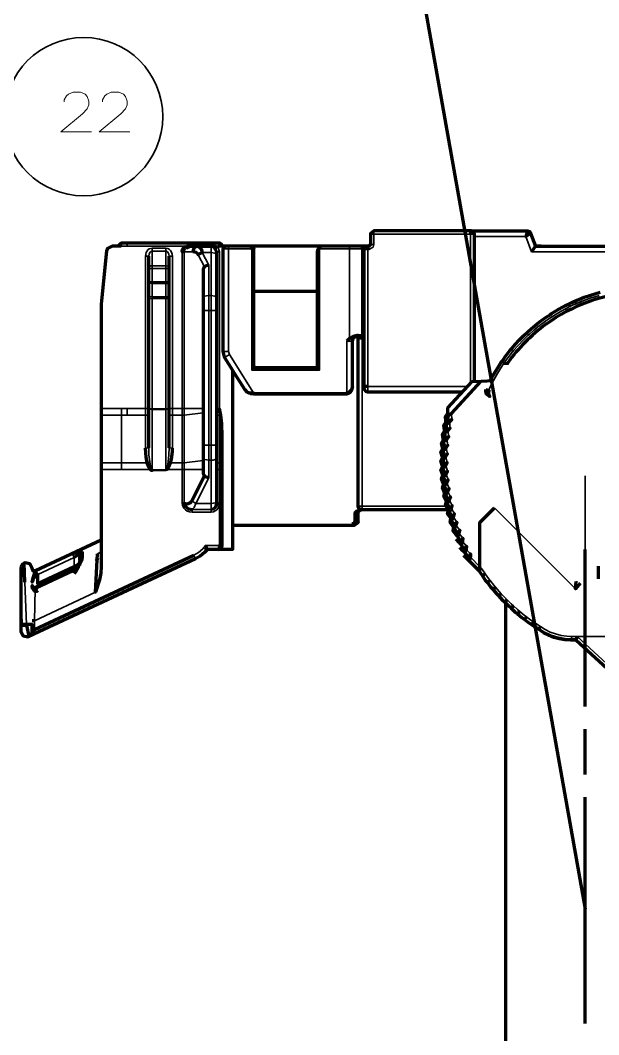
# Model space of a CAD drawing. Header units: millimetres. Extents: x 0 to 174, y 0 to 33.
# Drawn here: x 30.317 to 31.323, y 16.521 to 18.286 of the extents above; entities that cross this region are included whole.
import ezdxf

# ---------------------------------------------------------------- set-up
doc = ezdxf.new("R2010")
doc.units = ezdxf.units.MM
doc.layers.add('PDF2_형상', color=157, linetype='Continuous', true_color=0x405f80)

msp = doc.modelspace()

# ---------------------------------------------------------------- linework, layer by layer
at = {"layer": 'PDF2_형상', "color": 7, "lineweight": 70}
msp.add_lwpolyline([(30.8801, 19.1001), (31.2996, 16.7394)], dxfattribs=at)
at = {"layer": 'PDF2_형상', "color": 18, "lineweight": 13, "true_color": 0x260000}
for points in [[(30.4407, 18.0919), (30.3874, 18.0919), (30.4251, 18.1231), (30.4329, 18.1319), (30.4362, 18.1386), (30.4362, 18.1453), (30.4329, 18.1531), (30.4296, 18.1575), (30.4218, 18.1608), (30.4085, 18.1608), (30.4007, 18.1575), (30.3974, 18.1542), (30.3929, 18.1475), (30.3929, 18.1442)], [(30.5074, 18.0919), (30.454, 18.0919), (30.4918, 18.1231), (30.4996, 18.1319), (30.5029, 18.1386), (30.5029, 18.1453), (30.4996, 18.1531), (30.4962, 18.1575), (30.4885, 18.1608), (30.4751, 18.1608), (30.4674, 18.1575), (30.464, 18.1542), (30.4596, 18.1475), (30.4596, 18.1442)]]:
    msp.add_lwpolyline(points, dxfattribs=at)
at = {"layer": 'PDF2_형상', "lineweight": 70}
for points in [[(31.1072, 17.6578), (31.1072, 17.9136), (31.1068, 17.916), (31.1056, 17.9179), (31.1036, 17.9192), (31.1014, 17.9196), (31.1004, 17.9196), (30.9321, 17.9196), (30.9262, 17.9147), (30.9261, 17.9136), (30.9261, 17.896), (30.9232, 17.8931), (30.9213, 17.8931), (30.9078, 17.8931), (30.8897, 17.8931), (30.8435, 17.8931), (30.7185, 17.8931), (30.679, 17.8931), (30.6742, 17.8931), (30.6633, 17.8931), (30.6633, 17.8979)], [(31.1004, 17.9196), (31.1004, 17.9136)], [(31.1021, 17.9196), (31.1993, 17.9196), (31.2026, 17.9185), (31.2039, 17.9172), (31.2047, 17.9157), (31.2132, 17.8931)], [(31.1993, 17.9196), (31.1965, 17.9097), (31.2047, 17.9157)], [(30.6682, 17.8931), (30.6679, 17.8949), (30.6668, 17.8965), (30.6653, 17.8975), (30.6633, 17.8979), (30.5029, 17.8979), (30.4931, 17.8979), (30.4921, 17.8979), (30.4872, 17.8931)], [(30.6062, 17.8897), (30.6118, 17.8922), (30.6179, 17.8931), (30.6247, 17.8931), (30.6486, 17.8931), (30.6486, 17.8954)], [(30.6742, 17.8931), (30.6693, 17.8881), (30.6693, 17.7097), (30.6715, 17.7004), (30.6722, 17.6992), (30.686, 17.6774), (30.686, 17.3654), (30.6614, 17.3654), (30.6425, 17.3654), (30.6375, 17.3599), (30.6299, 17.3537), (30.6214, 17.3489), (30.4947, 17.2897), (30.3318, 17.2139), (30.3333, 17.2147)], [(30.4921, 17.8931), (30.4764, 17.8931), (30.4685, 17.889), (30.4665, 17.8842), (30.4579, 17.7975), (30.4576, 17.7917), (30.4576, 17.6106), (30.4576, 17.5987), (30.4576, 17.516), (30.4576, 17.5043), (30.4576, 17.4343), (30.4576, 17.3354), (30.4567, 17.3239), (30.4543, 17.3125), (30.4478, 17.2907), (30.451, 17.3578)], [(30.6018, 17.8832), (30.5983, 17.8832), (30.599, 17.8869), (30.601, 17.8904), (30.6036, 17.8931)], [(30.6274, 17.8924), (30.6233, 17.8928)], [(30.6578, 17.4418), (30.6585, 17.4461), (30.6585, 17.4496), (30.6585, 17.5247), (30.6585, 17.5467), (30.6585, 17.7807), (30.6585, 17.8026), (30.6585, 17.8778), (30.6585, 17.8832), (30.6544, 17.8911), (30.6486, 17.8931)], [(30.6596, 17.8931), (30.6562, 17.89), (30.656, 17.8897)], [(30.8435, 17.8931), (30.8396, 17.8922), (30.8361, 17.8897), (30.8342, 17.8865), (30.8336, 17.8832), (30.8336, 17.6851), (30.8331, 17.6832), (30.8317, 17.6818), (30.8297, 17.6813), (30.7274, 17.6813), (30.7254, 17.6818), (30.7239, 17.6832), (30.7233, 17.6851), (30.7233, 17.8881), (30.7222, 17.8913), (30.72, 17.8928), (30.7185, 17.8931), (30.7215, 17.8919), (30.7226, 17.8906), (30.7233, 17.8881), (30.7229, 17.8881), (30.7194, 17.8881), (30.719, 17.8919), (30.7189, 17.8926), (30.7186, 17.8929), (30.7185, 17.8931)], [(30.8361, 17.8897), (30.8375, 17.8881)], [(30.9044, 17.7375), (30.9096, 17.7375), (30.9128, 17.7375), (30.9128, 17.8881), (30.9126, 17.8896), (30.9108, 17.8921), (30.9078, 17.8931)], [(31.0858, 17.639), (30.9213, 17.639), (30.9182, 17.6399), (30.9161, 17.6421), (30.9153, 17.645), (30.9153, 17.6489), (30.9153, 17.8871), (30.9154, 17.8882), (30.9213, 17.8931)], [(31.2132, 17.8929), (31.2064, 17.8832)], [(31.2233, 17.8931), (32.1268, 17.8931), (32.1446, 17.8931), (32.1535, 17.8931), (32.1561, 17.8926), (32.1594, 17.8911), (32.1633, 17.8832), (32.1633, 17.7917), (32.1633, 17.7793), (32.1633, 17.4926), (32.1633, 17.4442), (32.1633, 17.4437), (32.1586, 17.4456), (32.1567, 17.4457), (32.1567, 17.4418), (32.1587, 17.4419), (32.16, 17.4415), (32.161, 17.4406), (32.1614, 17.4397), (32.1614, 17.4387), (32.1601, 17.4369), (32.1535, 17.4343), (31.8147, 17.4343)], [(30.5403, 17.5422), (30.5403, 17.6101), (30.5403, 17.8019), (30.5403, 17.8075), (30.5403, 17.8306), (30.5403, 17.8539), (30.5403, 17.8757)], [(30.5757, 17.5422), (30.5757, 17.6101), (30.5757, 17.8019), (30.5757, 17.8075), (30.5757, 17.8306), (30.5757, 17.8539), (30.5757, 17.8757)], [(30.6446, 17.86), (30.6404, 17.8587), (30.6371, 17.8568), (30.6365, 17.8564), (30.6358, 17.855), (30.6351, 17.8525), (30.6349, 17.8474), (30.6349, 17.8026), (30.6349, 17.7807), (30.6349, 17.5467), (30.6349, 17.5247), (30.6349, 17.5026), (30.6351, 17.4975), (30.6358, 17.495), (30.6371, 17.4932), (30.6153, 17.4496), (30.6136, 17.4474), (30.6115, 17.4457), (30.6067, 17.4442), (30.6018, 17.4454)], [(30.8336, 17.8143), (30.7233, 17.8143)], [(31.1536, 17.6908), (31.1482, 17.6826), (31.1429, 17.6742), (31.1381, 17.6657), (31.1344, 17.6589), (31.1381, 17.6657), (31.1429, 17.6742), (31.1482, 17.6826), (31.1536, 17.6908), (31.1556, 17.6936), (31.1613, 17.7015), (31.1633, 17.7043), (31.1694, 17.7121), (31.1697, 17.7124), (31.1719, 17.715), (31.1785, 17.7224), (31.1851, 17.7296), (31.1921, 17.7367), (31.1992, 17.7433), (31.2065, 17.7499), (31.2092, 17.7521), (31.2168, 17.7583), (31.2196, 17.7604), (31.2275, 17.7663), (31.2303, 17.7682), (31.2385, 17.7737), (31.2413, 17.7756), (31.2497, 17.7807), (31.2526, 17.7825), (31.2613, 17.7872), (31.2643, 17.7889), (31.2731, 17.7932), (31.2762, 17.7947), (31.2851, 17.7988), (31.2856, 17.7989), (31.2888, 17.8003), (31.2979, 17.8039), (31.3072, 17.8071), (31.3165, 17.8101), (31.326, 17.8128)], [(31.2318, 17.7572), (31.2318, 17.7572)], [(30.7172, 17.6363), (30.7225, 17.636), (30.8849, 17.636), (30.8896, 17.6375), (30.8925, 17.6408), (30.8942, 17.6447), (30.8946, 17.6487), (30.8933, 17.6424), (30.891, 17.6387), (30.8878, 17.6367), (30.8849, 17.636), (30.8849, 17.6379), (30.8892, 17.639), (30.8922, 17.6417), (30.894, 17.6451), (30.8946, 17.6487), (30.8946, 17.7276), (30.8965, 17.7335), (30.9044, 17.7375), (30.9031, 17.7375), (30.896, 17.736), (30.8897, 17.7322), (30.8849, 17.7276)], [(30.9044, 17.4285), (30.905, 17.4307), (30.9062, 17.4326), (30.9081, 17.4339), (30.9104, 17.4343), (30.9067, 17.4357), (30.9047, 17.4386), (30.9044, 17.4403), (30.9044, 17.7315), (30.9047, 17.7331), (30.9057, 17.7344), (30.9069, 17.7353), (30.9085, 17.7356), (30.9114, 17.7356), (30.9153, 17.7394)], [(30.9114, 17.7356), (30.9114, 17.7344), (30.9114, 17.7315)], [(30.7167, 17.6376), (30.7225, 17.6379), (30.7225, 17.636), (30.7225, 17.6358), (30.7225, 17.636), (30.7175, 17.6364), (30.7143, 17.6372), (30.7115, 17.6389), (30.7072, 17.6436), (30.686, 17.6774)], [(30.9213, 17.6489), (30.9153, 17.6489)], [(31.0575, 17.5886), (31.0582, 17.5861), (31.0586, 17.5853), (31.0592, 17.5849), (31.0599, 17.5846), (31.0606, 17.5846), (31.0612, 17.5849), (31.0631, 17.5861), (31.0636, 17.5868), (31.0674, 17.5911), (31.0651, 17.5893), (31.0639, 17.5889), (31.0633, 17.589), (31.0628, 17.5893), (31.0619, 17.5904), (31.0614, 17.5932), (31.0608, 17.6037), (31.0606, 17.6115), (31.1028, 17.6575), (31.1189, 17.6582), (31.1401, 17.6592)], [(31.0608, 17.6037), (31.0614, 17.6011), (31.0618, 17.6003), (31.0624, 17.5999), (31.0631, 17.5996), (31.0638, 17.5996), (31.0644, 17.5997), (31.0663, 17.6008), (31.0669, 17.6015), (31.1189, 17.6582)], [(30.7072, 17.6436), (30.7111, 17.6396), (30.7136, 17.6383), (30.7167, 17.6376), (30.7169, 17.6367), (30.7171, 17.6364), (30.7174, 17.6363), (30.7175, 17.6364)], [(30.6682, 17.3724), (30.6633, 17.3724), (30.6628, 17.3674), (30.6614, 17.3654), (30.6638, 17.3658), (30.6658, 17.3671), (30.6674, 17.3689), (30.6682, 17.3724), (30.6682, 17.5043), (30.6682, 17.5154), (30.6682, 17.5632), (30.6676, 17.5836), (30.6658, 17.5987), (30.6633, 17.6106)], [(31.0549, 17.5735), (31.0556, 17.571), (31.0561, 17.5701), (31.0567, 17.5697), (31.0574, 17.5694), (31.0581, 17.5696), (31.0587, 17.5697), (31.0604, 17.5711), (31.061, 17.5718), (31.0646, 17.5764), (31.0625, 17.5744), (31.0611, 17.574), (31.0606, 17.574), (31.06, 17.5743), (31.0592, 17.5754), (31.0585, 17.5782), (31.0575, 17.5886), (31.0568, 17.5964), (31.061, 17.6014)], [(31.0528, 17.5582), (31.0536, 17.5557), (31.0542, 17.5549), (31.0547, 17.5544), (31.0554, 17.5543), (31.0561, 17.5543), (31.0568, 17.5547), (31.0585, 17.556), (31.059, 17.5568), (31.0624, 17.5615), (31.0603, 17.5594), (31.059, 17.5589), (31.0585, 17.559), (31.0579, 17.5592), (31.0569, 17.5603), (31.0563, 17.5631), (31.0549, 17.5735), (31.0538, 17.5812), (31.0578, 17.5862)], [(31.0514, 17.5428), (31.0524, 17.5403), (31.0529, 17.5396), (31.0536, 17.5392), (31.0542, 17.539), (31.0549, 17.5392), (31.0557, 17.5394), (31.0572, 17.541), (31.0576, 17.5417), (31.0608, 17.5465), (31.0589, 17.5444), (31.0576, 17.5439), (31.0571, 17.5439), (31.0565, 17.544), (31.0556, 17.545), (31.0546, 17.5478), (31.0528, 17.5582), (31.0514, 17.5658), (31.0551, 17.5711)], [(31.0507, 17.5274), (31.0518, 17.5249), (31.0524, 17.5243), (31.0531, 17.5239), (31.0538, 17.5237), (31.0544, 17.5239), (31.0551, 17.5242), (31.0565, 17.5257), (31.0571, 17.5265), (31.06, 17.5315), (31.0582, 17.5293), (31.0569, 17.5287), (31.0563, 17.5287), (31.0557, 17.5289), (31.0547, 17.5299), (31.0536, 17.5325), (31.0514, 17.5428), (31.0497, 17.5504), (31.0532, 17.5558)], [(30.5435, 17.5043), (30.541, 17.5081), (30.5378, 17.516), (30.5356, 17.5256), (30.5344, 17.5415)], [(30.5712, 17.5054), (30.5726, 17.5043), (30.5749, 17.5076), (30.5783, 17.516), (30.5799, 17.5218), (30.5815, 17.5362), (30.5817, 17.5415)], [(31.0514, 17.4965), (31.0526, 17.4942), (31.0532, 17.4936), (31.0539, 17.4932), (31.0546, 17.4932), (31.0553, 17.4933), (31.056, 17.4938), (31.0572, 17.4954), (31.0576, 17.4962), (31.0601, 17.5015), (31.0586, 17.499), (31.0574, 17.4983), (31.0568, 17.4983), (31.0563, 17.4985), (31.0551, 17.4993), (31.0539, 17.5019), (31.0507, 17.5119), (31.0483, 17.5193), (31.0512, 17.5251)], [(31.0507, 17.5119), (31.0518, 17.5096), (31.0525, 17.5089), (31.0532, 17.5085), (31.0538, 17.5085), (31.0544, 17.5086), (31.0551, 17.509), (31.0565, 17.5106), (31.0571, 17.5114), (31.0597, 17.5165), (31.0581, 17.5142), (31.0568, 17.5135), (31.0563, 17.5135), (31.0557, 17.5136), (31.0546, 17.5146), (31.0535, 17.5172), (31.0507, 17.5274), (31.0486, 17.5349), (31.0519, 17.5404)], [(31.0526, 17.4811), (31.054, 17.4789), (31.0547, 17.4782), (31.0554, 17.4779), (31.0561, 17.4779), (31.0567, 17.4782), (31.0574, 17.4786), (31.0586, 17.4803), (31.059, 17.4811), (31.0612, 17.4865), (31.0597, 17.484), (31.0586, 17.4832), (31.0581, 17.4832), (31.0575, 17.4833), (31.0563, 17.484), (31.0549, 17.4867), (31.0514, 17.4965), (31.0486, 17.5038), (31.0514, 17.5097)], [(30.5463, 17.5039), (30.5463, 17.5026), (30.5451, 17.5029), (30.5435, 17.5043), (30.5449, 17.5054)], [(30.5699, 17.5039), (30.5699, 17.5026)], [(30.6446, 17.49), (30.6404, 17.4912), (30.6371, 17.4932)], [(31.0546, 17.4658), (31.0561, 17.4636), (31.0568, 17.4631), (31.0575, 17.4628), (31.0582, 17.4628), (31.0589, 17.4631), (31.0594, 17.4635), (31.0607, 17.4653), (31.061, 17.4661), (31.0631, 17.4715), (31.0615, 17.469), (31.0606, 17.4682), (31.0599, 17.4681), (31.0593, 17.4682), (31.0582, 17.4689), (31.0567, 17.4714), (31.0526, 17.4811), (31.0496, 17.4883), (31.0521, 17.4943)], [(31.0572, 17.4506), (31.0589, 17.4485), (31.0596, 17.4479), (31.0603, 17.4476), (31.061, 17.4476), (31.0617, 17.4479), (31.0622, 17.4485), (31.0633, 17.4503), (31.0636, 17.4511), (31.0654, 17.4567), (31.0642, 17.454), (31.0631, 17.4532), (31.0625, 17.4531), (31.0618, 17.4532), (31.0607, 17.4539), (31.059, 17.4562), (31.0546, 17.4658), (31.0514, 17.4729), (31.0535, 17.4789)], [(31.0606, 17.4356), (31.0622, 17.4335), (31.0631, 17.4329), (31.0638, 17.4328), (31.0644, 17.4328), (31.065, 17.4331), (31.0657, 17.4336), (31.0667, 17.4354), (31.0669, 17.4364), (31.0685, 17.4419), (31.0672, 17.4393), (31.0663, 17.4385), (31.0657, 17.4382), (31.065, 17.4383), (31.0639, 17.4389), (31.0621, 17.4413), (31.0572, 17.4506), (31.0536, 17.4575), (31.0556, 17.4636)], [(30.5983, 17.4454), (30.6018, 17.4454), (30.6028, 17.4422), (30.6046, 17.4394), (30.6096, 17.436), (30.6157, 17.4349)], [(30.6585, 17.4461), (30.6576, 17.4414), (30.6551, 17.4375), (30.6521, 17.4356), (30.6486, 17.4349)], [(31.0646, 17.4206), (31.0663, 17.4186), (31.0671, 17.4182), (31.0678, 17.4179), (31.0685, 17.4181), (31.0692, 17.4183), (31.0697, 17.4189), (31.0706, 17.4208), (31.0708, 17.4217), (31.0721, 17.4274), (31.0711, 17.4247), (31.07, 17.4238), (31.0694, 17.4235), (31.0689, 17.4235), (31.0676, 17.4242), (31.0658, 17.4264), (31.0606, 17.4356), (31.0567, 17.4422), (31.0583, 17.4485)], [(31.1165, 17.3351), (31.1161, 17.3324), (31.1154, 17.3312), (31.1144, 17.3308), (31.1135, 17.3308), (31.1115, 17.3318), (31.1106, 17.3326), (31.1115, 17.3318), (31.1135, 17.3308), (31.1144, 17.3308), (31.1154, 17.3312), (31.1161, 17.3324), (31.1165, 17.3351), (31.1165, 17.4119), (31.1421, 17.4375)], [(30.9044, 17.4136), (30.9044, 17.4285), (30.8986, 17.4285), (30.8986, 17.4136), (30.9044, 17.4136), (30.9042, 17.4114), (30.8976, 17.4068), (30.8957, 17.4068), (30.686, 17.4068)], [(31.0612, 17.4343), (30.9104, 17.4343), (30.9087, 17.4343), (30.9067, 17.434), (30.9025, 17.4321), (30.8986, 17.4285)], [(31.0692, 17.4058), (31.071, 17.4039), (31.0718, 17.4035), (31.0725, 17.4033), (31.0732, 17.4035), (31.0739, 17.4039), (31.0743, 17.4044), (31.0753, 17.4064), (31.0754, 17.4072), (31.0764, 17.4129), (31.0756, 17.4103), (31.0746, 17.4092), (31.074, 17.409), (31.0733, 17.409), (31.0721, 17.4096), (31.0701, 17.4117), (31.0646, 17.4206), (31.0604, 17.4272), (31.0618, 17.4335)], [(30.8957, 17.4126), (30.8957, 17.4068)], [(30.8976, 17.4068), (30.8976, 17.4072), (30.8976, 17.4126)], [(31.0744, 17.3914), (31.0764, 17.3894), (31.0772, 17.3892), (31.0779, 17.389), (31.0786, 17.3892), (31.0792, 17.3894), (31.0797, 17.3901), (31.0804, 17.3921), (31.0806, 17.3929), (31.0814, 17.3987), (31.0806, 17.396), (31.0796, 17.395), (31.0792, 17.3947), (31.0785, 17.3947), (31.0772, 17.3951), (31.0751, 17.3972), (31.0692, 17.4058), (31.0647, 17.4122), (31.0658, 17.4186)], [(31.0706, 17.4039), (31.0697, 17.3975), (31.0744, 17.3914), (31.0808, 17.3831), (31.0829, 17.381), (31.0842, 17.3806), (31.0849, 17.3807), (31.0854, 17.3808), (31.0862, 17.3819), (31.0869, 17.3847), (31.0864, 17.379), (31.0862, 17.3781), (31.0856, 17.3761), (31.0851, 17.3754), (31.0846, 17.375), (31.0839, 17.3749), (31.0832, 17.375), (31.0824, 17.3753), (31.0803, 17.3771), (31.0753, 17.3831)], [(30.3432, 17.3288), (30.3432, 17.3274), (30.3406, 17.3271), (30.3383, 17.3285), (30.3375, 17.3308), (30.3375, 17.3324), (30.3383, 17.3299), (30.3406, 17.3285), (30.3432, 17.3288), (30.4576, 17.3822)], [(30.6374, 17.3654), (30.6425, 17.3654), (30.639, 17.3724)], [(31.0803, 17.3771), (31.0871, 17.369), (31.0893, 17.3671), (31.0906, 17.3667), (31.0911, 17.3668), (31.0917, 17.3671), (31.0925, 17.3682), (31.0931, 17.371), (31.0928, 17.3653), (31.0928, 17.3643), (31.0921, 17.3624), (31.0917, 17.3617), (31.0911, 17.3613), (31.0904, 17.361), (31.0897, 17.3611), (31.0889, 17.3614), (31.0868, 17.3631), (31.0815, 17.3688)], [(30.3375, 17.3325), (30.3336, 17.3403), (30.325, 17.3419), (30.3236, 17.3414), (30.3212, 17.3399), (30.3194, 17.3378), (30.3183, 17.3351), (30.3179, 17.3325), (30.3179, 17.2347), (30.3179, 17.2336), (30.3278, 17.2336), (30.3318, 17.2139), (30.3343, 17.2156), (30.3362, 17.2178), (30.3372, 17.2206), (30.3375, 17.2236), (30.3376, 17.2236), (30.3376, 17.2237), (30.3381, 17.2239), (30.3411, 17.2243), (30.3415, 17.226), (30.6185, 17.3551)], [(30.4247, 17.3526), (30.4236, 17.3464), (30.4206, 17.3394), (30.4157, 17.3325), (30.4125, 17.3292), (30.4086, 17.3267), (30.4075, 17.329), (30.3444, 17.2996), (30.3456, 17.2974), (30.3425, 17.2962), (30.3403, 17.2964), (30.3385, 17.2971), (30.3376, 17.2981), (30.3375, 17.2986)], [(30.4075, 17.3574), (30.4169, 17.3611), (30.4217, 17.3618), (30.4232, 17.3614), (30.4242, 17.3604), (30.4244, 17.359), (30.4228, 17.3581), (30.4214, 17.3568), (30.4206, 17.3551), (30.4203, 17.3533), (30.4201, 17.3546), (30.4199, 17.3551), (30.4193, 17.3556), (30.4186, 17.3558), (30.4165, 17.3553), (30.4146, 17.3543), (30.4104, 17.3513)], [(30.4244, 17.359), (30.4247, 17.3526), (30.4214, 17.3506), (30.4203, 17.3474), (30.4203, 17.3533)], [(30.4483, 17.3453), (30.4508, 17.3474), (30.4517, 17.3506)], [(31.0868, 17.3631), (31.0939, 17.3553), (31.0962, 17.3535), (31.0975, 17.3532), (31.0981, 17.3533), (31.0986, 17.3536), (31.0994, 17.3547), (31.0999, 17.3576), (31.0999, 17.3518), (31.0997, 17.3508), (31.0993, 17.3489), (31.0989, 17.3482), (31.0983, 17.3478), (31.0976, 17.3475), (31.0969, 17.3475), (31.0961, 17.3478), (31.0939, 17.3493), (31.0883, 17.3549)], [(31.1749, 17.2674), (31.1708, 17.2631), (31.1668, 17.2664), (31.1599, 17.2735), (31.156, 17.2771), (31.1494, 17.2843), (31.1457, 17.2881), (31.1394, 17.2957), (31.1358, 17.2996), (31.1299, 17.3075), (31.1265, 17.3115), (31.121, 17.3196), (31.1203, 17.3206), (31.1147, 17.3286), (31.1106, 17.3326), (31.0939, 17.3493)], [(30.3249, 17.3085), (30.3236, 17.3414)], [(30.4129, 17.3294), (30.4104, 17.3349), (30.3474, 17.3054), (30.3474, 17.3219), (30.3406, 17.3153), (30.3383, 17.3118), (30.3375, 17.3083)], [(30.4203, 17.3474), (30.4193, 17.3406), (30.4168, 17.3329), (30.4131, 17.3257), (30.4104, 17.3228)], [(30.4203, 17.3376), (30.4201, 17.3389), (30.4199, 17.3393), (30.4194, 17.3397), (30.4187, 17.3399), (30.4169, 17.3393), (30.4149, 17.3382), (30.4104, 17.3349)], [(31.1193, 17.3322), (31.1147, 17.3286)], [(31.3224, 17.3364), (31.3224, 17.314)], [(30.3375, 17.3099), (30.3375, 17.3083), (30.3378, 17.3114), (30.3396, 17.3179), (30.3414, 17.3226), (30.3432, 17.3274), (30.3446, 17.3281)], [(31.1258, 17.3231), (31.121, 17.3196), (31.1265, 17.3115), (31.13, 17.3075), (31.1358, 17.2996), (31.1394, 17.2957), (31.1457, 17.2881), (31.1494, 17.2843), (31.156, 17.2771), (31.1599, 17.2735), (31.164, 17.2776)], [(30.3375, 17.3031), (30.3381, 17.3011)], [(30.3474, 17.2935), (30.3453, 17.2922), (30.3431, 17.2922), (30.3417, 17.2928), (30.3397, 17.2949), (30.3381, 17.2985), (30.3375, 17.3024), (30.3381, 17.301), (30.3392, 17.2999), (30.3417, 17.2989), (30.3425, 17.2983), (30.3425, 17.2962)], [(30.3378, 17.3019), (30.3378, 17.3015)], [(31.1346, 17.3111), (31.13, 17.3075)], [(31.1439, 17.2994), (31.1394, 17.2957)], [(31.2908, 17.3068), (31.2826, 17.2969), (31.2839, 17.3094), (31.2839, 17.3097)], [(30.4947, 17.2897), (30.4967, 17.2918), (30.4969, 17.2933)], [(31.1538, 17.2883), (31.1494, 17.2843)], [(31.1608, 17.2724), (31.1608, 14.4561), (31.4383, 14.4561), (31.4383, 17.0661)], [(31.1708, 17.2631), (31.1781, 17.2564), (31.1822, 17.2531), (31.1897, 17.2467), (31.194, 17.2436), (31.2018, 17.2376), (31.2063, 17.2347), (31.2143, 17.229), (31.2189, 17.2263), (31.2271, 17.221), (31.2358, 17.2165), (31.245, 17.2129), (31.2544, 17.2104), (31.2642, 17.2088), (31.274, 17.2081), (31.2761, 17.2079), (31.2676, 17.2083), (31.2579, 17.2097), (31.2483, 17.2119), (31.239, 17.2151), (31.2301, 17.2193), (31.2217, 17.2243), (31.2137, 17.2301), (31.2064, 17.2368)], [(30.3179, 17.2536), (30.3181, 17.2347)], [(31.186, 17.2576), (31.1822, 17.2531)], [(31.1976, 17.2483), (31.194, 17.2436)], [(30.3375, 17.2236), (30.3375, 17.2336), (30.3375, 17.2347), (30.3347, 17.2347), (30.3278, 17.2347), (30.3192, 17.2347), (30.3179, 17.2347)], [(30.3179, 17.2336), (30.3179, 17.2228), (30.3218, 17.2149), (30.3304, 17.2133), (30.3318, 17.2139), (30.3353, 17.2158), (30.3383, 17.2186), (30.3376, 17.2186), (30.3371, 17.2185), (30.3362, 17.2178)], [(30.3415, 17.2411), (30.3387, 17.2411), (30.3375, 17.2411)], [(30.3415, 17.226), (30.3381, 17.226), (30.3375, 17.226)], [(31.2096, 17.2396), (31.2063, 17.2347)], [(31.2219, 17.2313), (31.2189, 17.2263)], [(30.3324, 17.2142), (30.3332, 17.2146)]]:
    msp.add_lwpolyline(points, dxfattribs=at)
at = {"layer": 'PDF2_형상', "lineweight": 35}
for points in [[(30.9321, 17.9196), (30.9321, 17.9136), (30.9261, 17.9136)], [(31.1004, 17.9136), (30.9321, 17.9136), (30.9321, 17.896), (30.9261, 17.896)], [(31.1072, 17.9136), (31.1004, 17.9136), (31.1004, 17.655)], [(30.4921, 17.8978), (30.4901, 17.8974), (30.4886, 17.8964), (30.4881, 17.8957), (30.4875, 17.8949), (30.4872, 17.8931)], [(30.4931, 17.8931), (30.4921, 17.8931), (30.4921, 17.8978), (30.4921, 17.8979)], [(30.5029, 17.8979), (30.5029, 17.8931), (30.4931, 17.8931), (30.4931, 17.8979)], [(30.6596, 17.8931), (30.6543, 17.8949), (30.6486, 17.8954), (30.6179, 17.8954), (30.6106, 17.895), (30.6036, 17.8931)], [(30.6179, 17.8954), (30.6179, 17.8931)], [(30.9232, 17.8871), (30.9307, 17.8913), (30.9321, 17.896)], [(31.8135, 17.4403), (32.1535, 17.4403), (32.1567, 17.4418), (32.1092, 17.4418), (32.1072, 17.4421), (32.1032, 17.4444), (32.1003, 17.4489), (32.0993, 17.4543), (32.0993, 17.8576), (32.1043, 17.8576), (32.1092, 17.8576), (32.105, 17.86), (32.1007, 17.8625), (32.1126, 17.8832), (31.2064, 17.8832), (31.1965, 17.9097), (31.1072, 17.9097)], [(30.4576, 17.6106), (30.4931, 17.6106), (30.5029, 17.6106), (30.5344, 17.6106), (30.5344, 17.8757), (30.5356, 17.8817), (30.5389, 17.8865), (30.5412, 17.8882), (30.5463, 17.8894), (30.5463, 17.8854), (30.5463, 17.8844), (30.5442, 17.8839), (30.5425, 17.8826), (30.5408, 17.8793), (30.5403, 17.8757), (30.5396, 17.8757), (30.5344, 17.8757)], [(30.5029, 17.8931), (30.6004, 17.8931), (30.6036, 17.8931), (30.6056, 17.8906), (30.6062, 17.8897), (30.6033, 17.8872), (30.6018, 17.8832)], [(30.5817, 17.8757), (30.5813, 17.8792), (30.5801, 17.8825), (30.5782, 17.8854), (30.5758, 17.8875), (30.5732, 17.8889), (30.5699, 17.8894), (30.5463, 17.8894)], [(30.5699, 17.8894), (30.5699, 17.8858), (30.5699, 17.8844), (30.5715, 17.884), (30.5731, 17.8831), (30.5743, 17.8815), (30.5754, 17.8788), (30.5757, 17.8757), (30.5817, 17.8757), (30.5817, 17.6106), (30.5983, 17.6106), (30.5983, 17.8832)], [(30.6349, 17.6106), (30.6018, 17.6106), (30.6018, 17.8832), (30.6178, 17.8832)], [(30.6265, 17.8778), (30.6371, 17.8568)], [(30.6349, 17.8026), (30.6356, 17.8044), (30.6376, 17.8058), (30.6408, 17.8067), (30.6446, 17.8071), (30.6446, 17.86), (30.6335, 17.8821), (30.6486, 17.8821), (30.6553, 17.881), (30.6574, 17.8797), (30.6579, 17.879), (30.6583, 17.8785), (30.6585, 17.8778)], [(30.6486, 17.8931), (30.6486, 17.8821), (30.6486, 17.8071), (30.6446, 17.8071), (30.6446, 17.7807), (30.6486, 17.7807), (30.6486, 17.5467), (30.6585, 17.5467)], [(30.6585, 17.8832), (30.6633, 17.8832)], [(30.6633, 17.8931), (30.6596, 17.8931), (30.6604, 17.8921), (30.6633, 17.8832), (30.6633, 17.6106), (30.6633, 17.5987), (30.6633, 17.516), (30.6668, 17.5158), (30.6679, 17.5156), (30.6682, 17.5156), (30.6682, 17.5154)], [(30.6693, 17.8881), (30.679, 17.8881), (30.679, 17.8931)], [(30.6693, 17.7097), (30.679, 17.7097), (30.679, 17.8881), (30.7194, 17.8881), (30.7194, 17.6774), (30.8375, 17.6774), (30.8375, 17.8881), (30.8897, 17.8881), (30.9128, 17.8881)], [(30.8897, 17.8931), (30.8897, 17.8881), (30.8897, 17.7322)], [(30.9153, 17.8871), (30.9213, 17.8871), (30.9213, 17.8931)], [(30.9213, 17.639), (30.9213, 17.6489), (30.9213, 17.8871), (30.9232, 17.8871), (30.9232, 17.8931)], [(30.5403, 17.8075), (30.5403, 17.8072), (30.5406, 17.8068), (30.541, 17.8063), (30.5425, 17.8054), (30.5463, 17.8047), (30.5699, 17.8047), (30.5699, 17.8019), (30.5463, 17.8019), (30.5463, 17.8047), (30.5463, 17.8278), (30.5463, 17.8306), (30.5403, 17.8306), (30.5403, 17.8303), (30.5406, 17.8297), (30.541, 17.8292), (30.5425, 17.8283), (30.5463, 17.8278), (30.5699, 17.8278), (30.5699, 17.8047), (30.5721, 17.805), (30.574, 17.8056), (30.5757, 17.8075)], [(30.6585, 17.7807), (30.6486, 17.7807), (30.6486, 17.8071), (30.6553, 17.8058), (30.6574, 17.8047), (30.6579, 17.804), (30.6583, 17.8033), (30.6585, 17.8026)], [(31.324, 17.8072), (31.3146, 17.8044), (31.3115, 17.8035), (31.3022, 17.8001), (31.2931, 17.7967), (31.284, 17.7929), (31.2751, 17.7889), (31.2664, 17.7844), (31.2578, 17.7797), (31.2493, 17.7747), (31.241, 17.7696), (31.2328, 17.764), (31.2306, 17.7625), (31.2226, 17.7567), (31.2201, 17.7547), (31.2125, 17.7485), (31.21, 17.7464), (31.2026, 17.7399), (31.2003, 17.7378), (31.1932, 17.7308), (31.191, 17.7286), (31.1842, 17.7215), (31.1821, 17.7192), (31.1756, 17.7117), (31.1735, 17.7092), (31.1674, 17.7015), (31.1654, 17.6989), (31.1596, 17.691), (31.1578, 17.6883), (31.1524, 17.6801), (31.1507, 17.6774), (31.1456, 17.669), (31.144, 17.6662), (31.1401, 17.6592)], [(30.5403, 17.8019), (30.5463, 17.8019), (30.5463, 17.6101), (30.5699, 17.6101), (30.5699, 17.6089), (30.5699, 17.5039), (30.5463, 17.5039), (30.5463, 17.6089), (30.5699, 17.6089), (30.574, 17.6093), (30.5753, 17.6097), (30.5757, 17.6101), (30.5699, 17.6101), (30.5699, 17.8019), (30.5757, 17.8019)], [(30.6349, 17.7807), (30.6446, 17.7807), (30.6446, 17.5467), (30.6486, 17.5467), (30.6486, 17.5203), (30.6524, 17.5207), (30.6556, 17.5215), (30.6576, 17.5229), (30.6585, 17.5247)], [(30.6722, 17.6992), (30.6806, 17.7044), (30.7225, 17.6379), (30.8849, 17.6379), (30.8849, 17.7276), (30.8946, 17.7276)], [(31.0578, 17.4403), (30.9114, 17.4403), (30.9114, 17.7315), (30.9044, 17.7315)], [(30.9114, 17.7315), (30.9153, 17.7326)], [(30.679, 17.7097), (30.6806, 17.7044)], [(30.7274, 17.6813), (30.7194, 17.6774), (30.7233, 17.6851)], [(30.8336, 17.6851), (30.8375, 17.6774), (30.8297, 17.6813)], [(31.1576, 17.6881), (31.1522, 17.6799), (31.1471, 17.6714), (31.1421, 17.6629), (31.1375, 17.6542), (31.1332, 17.6453), (31.1321, 17.6429)], [(30.9213, 17.6489), (31.0949, 17.6489)], [(31.1322, 17.6429), (31.1319, 17.6422)], [(30.4576, 17.5987), (30.4872, 17.5987), (30.4931, 17.5987), (30.4931, 17.6106)], [(30.4576, 17.516), (30.4872, 17.516), (30.4931, 17.516), (30.5029, 17.516), (30.5378, 17.516), (30.5419, 17.5175), (30.5407, 17.5299), (30.5403, 17.5422), (30.5403, 17.5421), (30.54, 17.5421), (30.5396, 17.5419), (30.5344, 17.5415), (30.5344, 17.5987), (30.5386, 17.599), (30.5399, 17.5992), (30.5403, 17.5994)], [(30.4576, 17.5043), (30.4931, 17.5043), (30.4931, 17.516), (30.4931, 17.5987), (30.5029, 17.5987)], [(30.5403, 17.6106), (30.5344, 17.6106), (30.5344, 17.5987), (30.5029, 17.5987), (30.5029, 17.6106)], [(30.6349, 17.52), (30.6018, 17.5161), (30.6018, 17.599), (30.6018, 17.6106), (30.5983, 17.6106), (30.5983, 17.5987), (30.5817, 17.5987), (30.5817, 17.5415), (30.5765, 17.5419), (30.576, 17.5421), (30.5758, 17.5421), (30.5758, 17.5422), (30.5757, 17.5422), (30.5754, 17.5299), (30.574, 17.5175), (30.5783, 17.516), (30.5983, 17.516), (30.5983, 17.5987), (30.6001, 17.5989), (30.6018, 17.599), (30.6349, 17.6029)], [(30.5757, 17.5994), (30.5758, 17.5994), (30.5758, 17.5993), (30.5762, 17.5992), (30.5775, 17.599), (30.5817, 17.5987), (30.5817, 17.6106), (30.5757, 17.6106)], [(30.6585, 17.6106), (30.6633, 17.6106)], [(30.6658, 17.5987), (30.6647, 17.5987), (30.6633, 17.5987), (30.6599, 17.599), (30.6587, 17.5992), (30.6585, 17.5993), (30.6585, 17.5994)], [(31.0674, 17.5911), (31.0669, 17.6015)], [(31.0646, 17.5764), (31.0636, 17.5868)], [(31.0624, 17.5615), (31.061, 17.5718)], [(30.6349, 17.5467), (30.6446, 17.5467), (30.6446, 17.5203), (30.6486, 17.5203), (30.6486, 17.4453), (30.6524, 17.4456), (30.6556, 17.4465), (30.6576, 17.4479), (30.6585, 17.4496)], [(31.0608, 17.5465), (31.059, 17.5568)], [(30.6349, 17.5247), (30.6349, 17.524), (30.6353, 17.5233), (30.6358, 17.5226), (30.6379, 17.5215), (30.6446, 17.5203), (30.6446, 17.49), (30.6222, 17.4453), (30.6486, 17.4453), (30.6486, 17.4349), (30.6157, 17.4349), (30.6157, 17.4347), (30.6157, 17.4339), (30.6157, 17.4329), (30.6157, 17.4301)], [(31.0597, 17.5165), (31.0571, 17.5265)], [(31.06, 17.5315), (31.0576, 17.5417)], [(30.5463, 17.5039), (30.5449, 17.5054), (30.544, 17.5075), (30.5419, 17.5175)], [(30.5699, 17.5039), (30.5712, 17.5054), (30.5728, 17.5107), (30.574, 17.5175)], [(30.6585, 17.5043), (30.6633, 17.5043), (30.6633, 17.516), (30.6599, 17.5161), (30.6587, 17.5164), (30.6585, 17.5164), (30.6585, 17.5165)], [(31.0601, 17.5015), (31.0571, 17.5114)], [(30.4931, 17.5043), (30.5029, 17.5043), (30.5435, 17.5043)], [(30.6486, 17.4349), (30.6486, 17.4301), (30.6157, 17.4301), (30.6114, 17.4306), (30.6072, 17.4321), (30.604, 17.4342), (30.6013, 17.4369), (30.5988, 17.4421), (30.5983, 17.4454), (30.5983, 17.5043), (30.5726, 17.5043), (30.5714, 17.5032), (30.5699, 17.5026), (30.5463, 17.5026)], [(30.6349, 17.5043), (30.6018, 17.5043), (30.6018, 17.4454)], [(30.6214, 17.3489), (30.6185, 17.3551), (30.6269, 17.36), (30.6343, 17.3665), (30.639, 17.3724), (30.6633, 17.3724), (30.6633, 17.4461), (30.6633, 17.5043), (30.6682, 17.5043)], [(31.0612, 17.4865), (31.0576, 17.4962)], [(31.0631, 17.4715), (31.059, 17.4811)], [(31.0654, 17.4567), (31.061, 17.4661)], [(30.6153, 17.4496), (30.6203, 17.4461), (30.6222, 17.4453), (30.6194, 17.4385), (30.6157, 17.4349)], [(30.6585, 17.4461), (30.6633, 17.4461), (30.6622, 17.4399), (30.6607, 17.4367), (30.6585, 17.434), (30.6528, 17.4307), (30.6486, 17.4301)], [(30.9044, 17.4403), (30.9114, 17.4403), (30.911, 17.4353), (30.9104, 17.4343)], [(31.0685, 17.4419), (31.0636, 17.4511)], [(31.0721, 17.4274), (31.0669, 17.4364)], [(31.1421, 17.4375), (31.2669, 17.3128), (31.2728, 17.3068), (31.2826, 17.2969)], [(31.0764, 17.4129), (31.0708, 17.4217)], [(30.8986, 17.4136), (30.8976, 17.4126), (30.8957, 17.4126)], [(31.0814, 17.3987), (31.0754, 17.4072)], [(31.0869, 17.3847), (31.0806, 17.3929)], [(31.0931, 17.371), (31.0864, 17.379)], [(30.4104, 17.3513), (30.4075, 17.3574), (30.3446, 17.3281), (30.3446, 17.3278), (30.345, 17.3269), (30.3457, 17.3256), (30.3474, 17.3219), (30.4104, 17.3513), (30.4104, 17.3349)], [(30.4576, 17.3644), (30.4572, 17.3625), (30.456, 17.3606), (30.4537, 17.3589), (30.451, 17.3578)], [(31.0999, 17.3576), (31.0928, 17.3653)], [(31.1165, 17.3351), (31.0999, 17.3518)], [(31.2761, 17.2139), (31.2761, 17.2079), (31.2761, 17.2139), (31.2675, 17.2143), (31.2578, 17.2157), (31.2483, 17.2182), (31.239, 17.2215), (31.2303, 17.226), (31.2219, 17.2313), (31.2176, 17.2339), (31.2096, 17.2396), (31.2054, 17.2422), (31.1976, 17.2483), (31.1935, 17.2512), (31.186, 17.2576), (31.1821, 17.2607), (31.1749, 17.2674), (31.171, 17.2707), (31.164, 17.2776), (31.1604, 17.2811), (31.1538, 17.2883), (31.1503, 17.2919), (31.1439, 17.2994), (31.1406, 17.3032), (31.1346, 17.3111), (31.1314, 17.315), (31.1258, 17.3231), (31.1249, 17.3242), (31.1193, 17.3322), (31.1165, 17.3351), (31.1179, 17.3338)], [(30.4086, 17.3267), (30.3456, 17.2974)], [(30.3375, 17.2336), (30.3372, 17.2336), (30.3368, 17.2336), (30.3347, 17.2336), (30.3278, 17.2336), (30.3278, 17.2347), (30.3249, 17.3085)], [(30.3415, 17.2411), (30.3425, 17.2962)], [(30.4478, 17.2907), (30.3415, 17.2411), (30.3415, 17.226)], [(30.3411, 17.2243), (30.3401, 17.2211), (30.3383, 17.2186)], [(31.6817, 17.2079), (31.6817, 17.2139), (31.2761, 17.2139), (31.2858, 17.2139), (31.4026, 17.1068), (31.3987, 17.1025)]]:
    msp.add_lwpolyline(points, dxfattribs=at)
for points in [[(30.5463, 17.8589), (30.5699, 17.8589), (30.5699, 17.8844), (30.5463, 17.8844)], [(30.5403, 17.8539), (30.5463, 17.8539), (30.5463, 17.8589), (30.544, 17.8585), (30.5421, 17.8575), (30.5407, 17.8558)], [(30.5699, 17.8539), (30.5463, 17.8539), (30.5463, 17.8306), (30.5699, 17.8306)], [(30.5699, 17.8589), (30.5699, 17.8539), (30.5757, 17.8539), (30.5757, 17.8549), (30.5753, 17.8557), (30.5747, 17.8567), (30.5732, 17.8581)], [(30.5757, 17.8306), (30.5699, 17.8306), (30.5699, 17.8278), (30.5721, 17.8279), (30.574, 17.8286)], [(30.5463, 17.6089), (30.5422, 17.6093), (30.5408, 17.6096), (30.5406, 17.6099), (30.5404, 17.61), (30.5403, 17.6101), (30.5463, 17.6101)], [(30.6018, 17.5161), (30.6001, 17.516), (30.5983, 17.516), (30.5983, 17.5043), (30.6018, 17.5043)]]:
    msp.add_lwpolyline(points, close=True, dxfattribs=at)
at = {"layer": 'PDF2_형상', "lineweight": 70}
for points in [[(30.6178, 17.8832), (30.6188, 17.8881), (30.6212, 17.8917), (30.6247, 17.8931), (30.6282, 17.8918), (30.6312, 17.8882), (30.6335, 17.8821), (30.6297, 17.8801), (30.6265, 17.8778), (30.625, 17.8801), (30.6228, 17.8818)], [(31.2132, 17.8929), (31.2132, 17.8931), (31.2233, 17.8931), (31.2233, 17.8929)], [(31.1271, 17.6435), (31.1319, 17.6422), (31.1312, 17.6371), (31.1321, 17.6332), (31.1333, 17.6317), (31.134, 17.6314), (31.1308, 17.6329), (31.1282, 17.6357), (31.1268, 17.6404)]]:
    msp.add_lwpolyline(points, close=True, dxfattribs=at)
for points in [[(31.6988, 17.519, 0.612638), (31.2318, 17.7572), (31.2315, 17.7571, 0.081921), (31.1646, 17.6893), (31.1651, 17.6887), (31.1582, 17.6887), (31.1576, 17.6881)], [(31.2858, 17.2139), (31.2835, 17.2079), (31.2761, 17.2079), (31.2835, 17.2079), (31.3987, 17.1025), (31.4074, 17.0946), (31.5615, 16.9532, 0.067829), (31.65, 16.8921), (31.6542, 16.89), (31.6849, 16.8765), (31.7096, 16.8679), (31.7386, 16.86), (31.7697, 16.854)]]:
    msp.add_lwpolyline(points, format="xyb", dxfattribs=at)
at = {"layer": 'PDF2_형상', "color": 18, "lineweight": 35, "true_color": 0x260000}
for points in [[(31.2996, 17.0919), (31.2996, 17.4933)], [(31.2996, 16.9737), (31.2996, 17.0525)], [(31.2996, 16.5407), (31.2996, 16.9344)]]:
    msp.add_lwpolyline(points, dxfattribs=at)
at = {"layer": 'PDF2_형상', "color": 3, "lineweight": 70}
for points in [[(31.2996, 17.0919), (31.2996, 17.3654)], [(31.2996, 16.9737), (31.2996, 17.0525)], [(31.2996, 16.5407), (31.2996, 16.9344)]]:
    msp.add_lwpolyline(points, dxfattribs=at)
at = {"layer": 'PDF2_형상', "color": 18, "lineweight": 35, "true_color": 0x260000}
msp.add_circle((30.427, 18.1182), 0.1378, dxfattribs=at)

doc.saveas('drawing.dxf')
